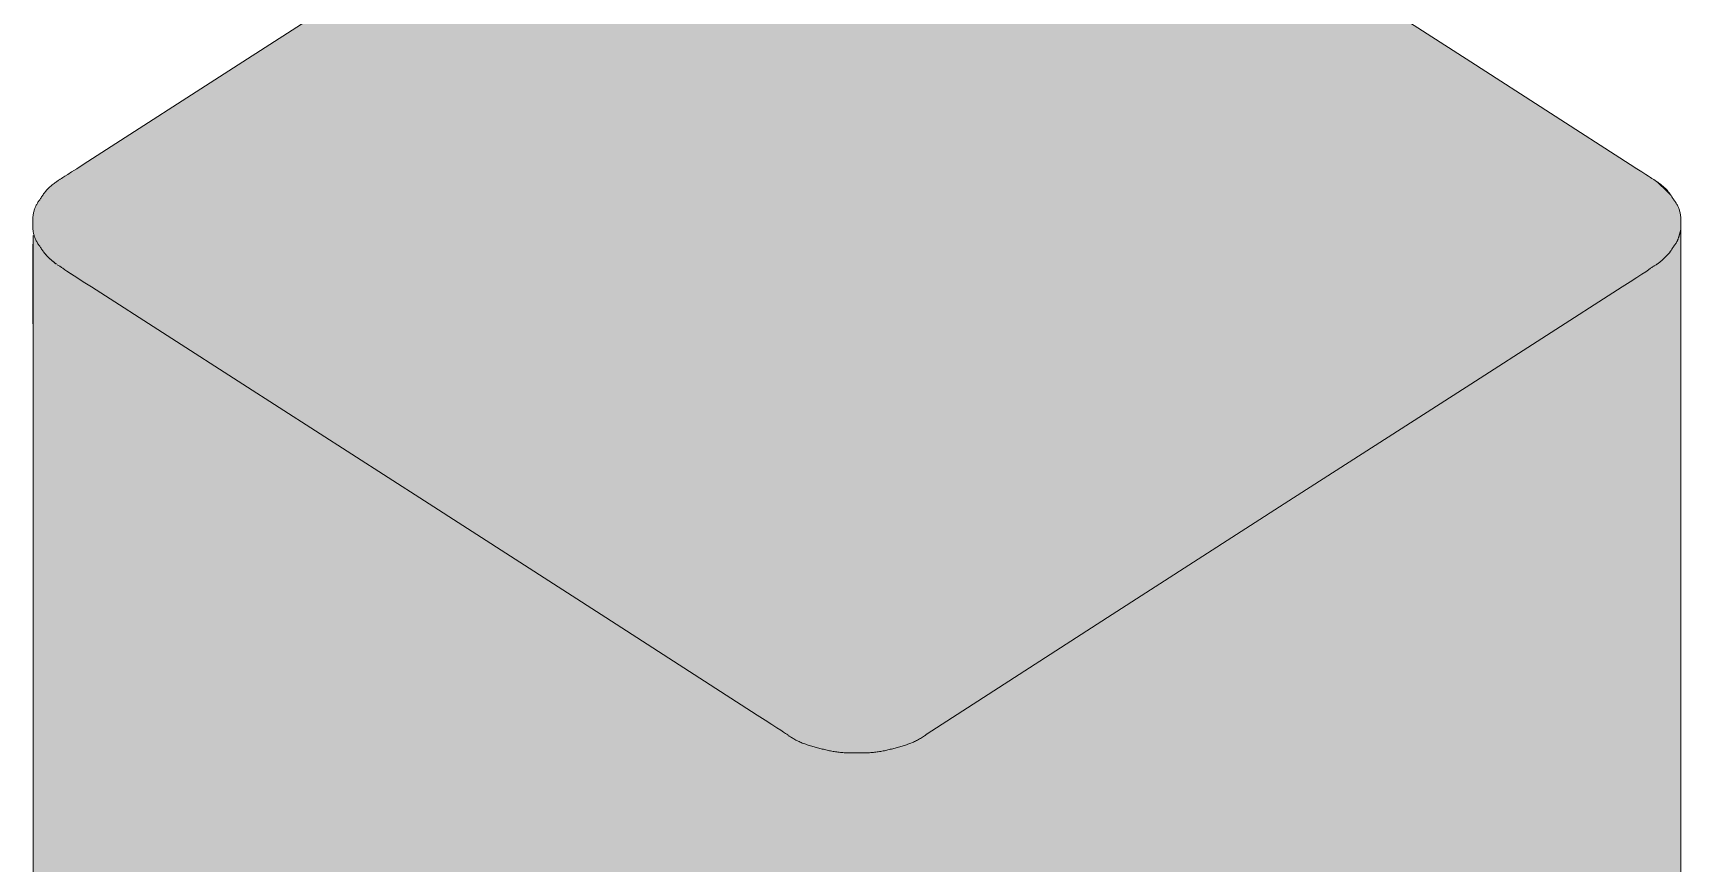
# Model space of a CAD drawing. Units: millimetres at full size, sheet at 1:100. Extents: x -138278 to 134990, y -16593 to 30671.
# Drawn here: x -82037.7 to -81546.3, y 23097.1 to 23344.7 of the extents above; entities that cross this region are included whole.
import ezdxf

# ---------------------------------------------------------------- set-up
doc = ezdxf.new("R2010")
doc.units = ezdxf.units.MM
doc.header["$LTSCALE"] = 100
doc.layers.add('F-0_枠', color=134, linetype='Continuous', lineweight=18)
doc.layers.add('F-8_補助線', color=15, linetype='Continuous')
doc.layers.add('F-9_可能範囲', color=9, linetype='Continuous')

msp = doc.modelspace()

# ---------------------------------------------------------------- linework, layer by layer
at = {"layer": 'F-0_枠'}
for p, q in [((-82037.3, 23284.1), (-82037.3, 23284.3)), ((-82037.3, 23284.1), (-82037.2, 23283.9)), ((-81546.4, 23286.5), (-81546.4, 23286.3)), ((-82030.1, 23275.3), (-82029.9, 23275.2)), ((-82029.9, 23275.2), (-82029.7, 23275.1)), ((-82029.7, 23275.1), (-82029.6, 23275)), ((-82027.3, 23273.5), (-82026.2, 23272.8)), ((-82026.2, 23272.8), (-82024.6, 23271.8)), ((-81554.4, 23275.1), (-81554.6, 23275)), ((-81552.9, 23276.1), (-81552.7, 23276.2)), ((-81771.4, 23135.4), (-81717.3, 23170.3)), ((-81771.5, 23135.3), (-81771.3, 23135.5)), ((-81774.9, 23133.4), (-81774.6, 23133.5)), ((-81774.6, 23133.5), (-81774.3, 23133.7)), ((-81774.3, 23133.7), (-81774, 23133.8)), ((-81772.5, 23134.7), (-81772.8, 23134.5)), ((-81772.2, 23134.9), (-81772.5, 23134.7)), ((-81771.9, 23135.1), (-81772.2, 23134.9))]:
    msp.add_line(p, q, dxfattribs=at)
for points in [[(-82022.7, 23305.5), (-81975.1, 23336.1), (-81866.9, 23405.7)], [(-81717.3, 23405.7), (-81609, 23336.1), (-81561.5, 23305.5), (-81559.5, 23304.2), (-81558, 23303.3), (-81556.8, 23302.5), (-81556, 23302), (-81555.4, 23301.6), (-81555, 23301.3), (-81554.8, 23301.2), (-81554.6, 23301.1), (-81554.4, 23301), (-81554.3, 23300.9), (-81554.1, 23300.8)], [(-82022.7, 23305.5), (-82024.6, 23304.2), (-82026.2, 23303.3), (-82027.3, 23302.5), (-82028.2, 23302), (-82028.8, 23301.6), (-82029.2, 23301.3), (-82029.4, 23301.2), (-82029.6, 23301.1), (-82029.7, 23301), (-82029.9, 23300.9), (-82030.1, 23300.8), (-82030.3, 23300.6), (-82030.5, 23300.5), (-82030.7, 23300.3), (-82030.9, 23300.2), (-82031.2, 23300), (-82031.4, 23299.8), (-82031.7, 23299.6), (-82032, 23299.4), (-82032.2, 23299.2), (-82032.4, 23299), (-82032.7, 23298.8), (-82032.9, 23298.6), (-82033.1, 23298.4)], [(-82033.1, 23298.4), (-82033.3, 23298.2), (-82033.5, 23298), (-82033.7, 23297.8), (-82033.9, 23297.5), (-82034.1, 23297.3), (-82034.2, 23297.1), (-82034.4, 23296.9), (-82034.6, 23296.7), (-82034.7, 23296.4), (-82034.9, 23296.2), (-82035, 23296), (-82035.2, 23295.8), (-82035.3, 23295.5), (-82035.5, 23295.3), (-82035.6, 23295.1), (-82035.7, 23294.9), (-82035.9, 23294.6), (-82036, 23294.4), (-82036.2, 23294.2), (-82036.3, 23293.9), (-82036.4, 23293.7), (-82036.5, 23293.5), (-82036.7, 23293.3), (-82036.8, 23293), (-82036.9, 23292.8), (-82037, 23292.6), (-82037.1, 23292.3), (-82037.2, 23292.1), (-82037.3, 23291.8), (-82037.3, 23291.6), (-82037.4, 23291.4), (-82037.5, 23291.1), (-82037.5, 23290.9), (-82037.6, 23290.6), (-82037.6, 23290.4), (-82037.6, 23290.2), (-82037.7, 23289.9), (-82037.7, 23289.7), (-82037.7, 23289.4)], [(-81554.1, 23300.8), (-81553.9, 23300.6), (-81553.7, 23300.5), (-81553.5, 23300.3), (-81553.2, 23300.2), (-81553, 23300), (-81552.7, 23299.8), (-81552.4, 23299.6), (-81552.2, 23299.4), (-81552, 23299.2), (-81551.7, 23299), (-81551.5, 23298.8), (-81551.3, 23298.6), (-81551, 23298.4), (-81550.8, 23298.2), (-81550.6, 23298), (-81550.4, 23297.8), (-81550.2, 23297.5), (-81550.1, 23297.3), (-81549.9, 23297.1), (-81549.7, 23296.9), (-81549.6, 23296.7), (-81549.4, 23296.4), (-81549.2, 23296.2), (-81549.1, 23296), (-81549, 23295.8), (-81548.8, 23295.5), (-81548.7, 23295.3), (-81548.5, 23295.1), (-81548.4, 23294.9), (-81548.2, 23294.6), (-81548.1, 23294.4), (-81548, 23294.2), (-81547.8, 23293.9), (-81547.7, 23293.7), (-81547.6, 23293.5), (-81547.4, 23293.3), (-81547.3, 23293), (-81547.2, 23292.8), (-81547.1, 23292.6)], [(-81547.1, 23292.6), (-81547, 23292.3), (-81546.9, 23292.1), (-81546.8, 23291.8), (-81546.8, 23291.6), (-81546.7, 23291.4), (-81546.6, 23291.1), (-81546.6, 23290.9), (-81546.5, 23290.6), (-81546.5, 23290.4), (-81546.5, 23290.2), (-81546.4, 23289.9), (-81546.4, 23289.7), (-81546.4, 23289.4), (-81546.4, 23289.2), (-81546.4, 23289), (-81546.4, 23288.7), (-81546.4, 23288.5), (-81546.4, 23288.2), (-81546.4, 23288), (-81546.4, 23287.7), (-81546.4, 23287.5), (-81546.4, 23287.3), (-81546.4, 23287), (-81546.4, 23286.8), (-81546.4, 23286.5)], [(-82037.7, 23289.4), (-82037.7, 23289.2), (-82037.7, 23289), (-82037.7, 23288.7), (-82037.7, 23288.5), (-82037.7, 23288.2), (-82037.7, 23288), (-82037.7, 23287.7), (-82037.7, 23287.5), (-82037.7, 23287.3), (-82037.7, 23287), (-82037.7, 23286.8), (-82037.7, 23286.5), (-82037.7, 23286.3), (-82037.7, 23286.1), (-82037.6, 23285.8), (-82037.6, 23285.6), (-82037.6, 23285.3), (-82037.5, 23285.1), (-82037.5, 23284.9), (-82037.4, 23284.6), (-82037.3, 23284.4), (-82037.3, 23284.1)], [(-81546.4, 23287.9), (-81546.4, 22633.4)], [(-82037.7, 23257.9), (-82037.7, 23265), (-82037.7, 23270.8), (-82037.7, 23275.3), (-82037.7, 23278.6), (-82037.7, 23281), (-82037.6, 23282.6), (-82037.6, 23283.6), (-82037.6, 23284.1)], [(-82037.6, 22548.5), (-82037.6, 23284.3)], [(-82037.2, 23283.9), (-82037.1, 23283.7), (-82037, 23283.4), (-82036.9, 23283.2), (-82036.8, 23283), (-82036.7, 23282.7), (-82036.5, 23282.5), (-82036.4, 23282.3), (-82036.3, 23282), (-82036.2, 23281.8), (-82036, 23281.6), (-82035.9, 23281.4), (-82035.7, 23281.1), (-82035.6, 23280.9), (-82035.5, 23280.7), (-82035.3, 23280.5), (-82035.2, 23280.2), (-82035, 23280), (-82034.9, 23279.8), (-82034.7, 23279.6), (-82034.6, 23279.3)], [(-81547.4, 23282.7), (-81547.6, 23282.5), (-81547.7, 23282.3), (-81547.8, 23282), (-81548, 23281.8), (-81548.1, 23281.6), (-81548.2, 23281.4), (-81548.4, 23281.1), (-81548.5, 23280.9), (-81548.7, 23280.7), (-81548.8, 23280.5), (-81549, 23280.2), (-81549.1, 23280), (-81549.2, 23279.8), (-81549.4, 23279.6), (-81549.6, 23279.3)], [(-81547.4, 23282.7), (-81547.4, 23282.9), (-81547.3, 23283), (-81547.3, 23283.1), (-81547.2, 23283.2), (-81547.2, 23283.3), (-81547.2, 23283.4), (-81547.1, 23283.6), (-81547.1, 23283.7), (-81547, 23283.8), (-81547, 23283.9), (-81547, 23284), (-81546.9, 23284.1), (-81546.9, 23284.3), (-81546.9, 23284.4), (-81546.8, 23284.5), (-81546.8, 23284.6), (-81546.8, 23284.7), (-81546.7, 23284.8), (-81546.7, 23285), (-81546.7, 23285.1), (-81546.6, 23285.2), (-81546.6, 23285.3), (-81546.6, 23285.4), (-81546.5, 23285.5), (-81546.5, 23285.7), (-81546.5, 23285.8)], [(-81546.4, 23286.3), (-81546.4, 23286.1), (-81546.5, 23285.8)], [(-82034.5, 23279.3), (-82034.4, 23279.2), (-82034.4, 23279.1), (-82034.3, 23279), (-82034.2, 23278.9), (-82034.2, 23278.9), (-82034.1, 23278.8), (-82034, 23278.7), (-82034, 23278.6), (-82033.9, 23278.5), (-82033.8, 23278.5), (-82033.7, 23278.4), (-82033.7, 23278.3), (-82033.6, 23278.2), (-82033.5, 23278.1), (-82033.5, 23278.1), (-82033.4, 23278), (-82033.3, 23277.9), (-82033.2, 23277.8), (-82033.1, 23277.8), (-82033.1, 23277.7), (-82033, 23277.6), (-82032.9, 23277.5), (-82032.8, 23277.4), (-82032.7, 23277.4), (-82032.7, 23277.3), (-82032.6, 23277.2), (-82032.5, 23277.2), (-82032.4, 23277.1), (-82032.3, 23277), (-82032.2, 23276.9), (-82032.1, 23276.9), (-82032.1, 23276.8), (-82032, 23276.7), (-82031.9, 23276.6), (-82031.8, 23276.6), (-82031.7, 23276.5), (-82031.6, 23276.4), (-82031.5, 23276.3), (-82031.4, 23276.3)], [(-81552.7, 23276.2), (-81552.6, 23276.3), (-81552.5, 23276.4), (-81552.4, 23276.5), (-81552.3, 23276.6), (-81552.1, 23276.7), (-81552, 23276.8), (-81551.9, 23276.9), (-81551.8, 23277), (-81551.7, 23277.1), (-81551.6, 23277.2), (-81551.5, 23277.3), (-81551.4, 23277.4), (-81551.3, 23277.5), (-81551.2, 23277.6), (-81551.1, 23277.7), (-81550.9, 23277.9), (-81550.8, 23278), (-81550.7, 23278.1), (-81550.6, 23278.2), (-81550.5, 23278.3), (-81550.4, 23278.4), (-81550.3, 23278.5), (-81550.2, 23278.6), (-81550.1, 23278.7), (-81550, 23278.8), (-81549.9, 23278.9), (-81549.8, 23279), (-81549.7, 23279.1), (-81549.6, 23279.2)], [(-82031.4, 23276.3), (-82031.3, 23276.2), (-82031.3, 23276.1), (-82031.2, 23276), (-82031.1, 23276), (-82031, 23275.9), (-82030.9, 23275.8), (-82030.8, 23275.8), (-82030.7, 23275.7)], [(-82030.5, 23275.5), (-82030.3, 23275.4), (-82030.1, 23275.3)], [(-82029.6, 23275), (-82029.4, 23274.9), (-82029.2, 23274.7), (-82028.8, 23274.5), (-82028.2, 23274.1), (-82027.3, 23273.5)], [(-81554.6, 23275), (-81554.8, 23274.9), (-81555, 23274.7), (-81555.4, 23274.5), (-81556, 23274.1), (-81556.8, 23273.5), (-81558, 23272.8), (-81559.5, 23271.8), (-81561.5, 23270.5), (-81563.9, 23269)], [(-81553.5, 23275.7), (-81553.7, 23275.5), (-81553.9, 23275.4), (-81554.1, 23275.3), (-81554.3, 23275.2), (-81554.4, 23275.1)], [(-81553.4, 23275.7), (-81553.3, 23275.8), (-81553.1, 23275.9), (-81553, 23276), (-81552.9, 23276.1)], [(-82024.6, 23271.8), (-82022.7, 23270.5), (-82020.2, 23269)], [(-82022.7, 23270.5), (-82020.2, 23269), (-81975.1, 23239.9), (-81921, 23205.1), (-81866.9, 23170.3), (-81821.8, 23141.2), (-81819.4, 23139.7), (-81817.4, 23138.4), (-81815.9, 23137.4), (-81814.7, 23136.7), (-81813.9, 23136.1), (-81813.3, 23135.7), (-81812.9, 23135.5), (-81812.6, 23135.3), (-81812.5, 23135.2), (-81812.3, 23135.1), (-81812.2, 23135), (-81812, 23134.9), (-81811.8, 23134.8), (-81811.5, 23134.6), (-81811.3, 23134.5), (-81811, 23134.3), (-81810.8, 23134.2), (-81810.5, 23134), (-81810.2, 23133.8), (-81809.9, 23133.7), (-81809.5, 23133.5), (-81809.2, 23133.4), (-81808.9, 23133.2), (-81808.6, 23133.1), (-81808.3, 23132.9), (-81807.9, 23132.8), (-81807.6, 23132.7), (-81807.3, 23132.6), (-81806.9, 23132.4), (-81806.6, 23132.3), (-81806.2, 23132.2), (-81805.9, 23132.1), (-81805.5, 23132), (-81805.2, 23131.9)], [(-81717.3, 23170.3), (-81663.2, 23205.1), (-81609, 23239.9), (-81563.9, 23269), (-81561.5, 23270.5), (-81559.5, 23271.8)], [(-81771.4, 23135.4), (-81771.7, 23135.2), (-81771.9, 23135.1)], [(-81805.2, 23131.9), (-81804.8, 23131.8), (-81804.5, 23131.7), (-81804.1, 23131.6), (-81803.8, 23131.5), (-81803.4, 23131.4), (-81803.1, 23131.3), (-81802.7, 23131.2), (-81802.4, 23131.1), (-81802, 23131.1), (-81801.7, 23131), (-81801.3, 23130.9), (-81800.9, 23130.8), (-81800.6, 23130.7), (-81800.2, 23130.6), (-81799.9, 23130.6), (-81799.5, 23130.5), (-81799.1, 23130.4), (-81798.8, 23130.4), (-81798.4, 23130.3), (-81798, 23130.3), (-81797.7, 23130.2), (-81797.3, 23130.2), (-81796.9, 23130.1), (-81796.5, 23130.1), (-81796.2, 23130.1), (-81795.8, 23130), (-81795.4, 23130), (-81795, 23130), (-81794.7, 23130), (-81794.3, 23130), (-81793.9, 23130), (-81793.5, 23130), (-81793.1, 23130), (-81792.8, 23130), (-81792.4, 23130), (-81792, 23130), (-81791.6, 23130), (-81791.3, 23130), (-81790.9, 23130)], [(-81790.9, 23130), (-81790.5, 23130), (-81790.1, 23130), (-81789.8, 23130), (-81789.4, 23130), (-81789, 23130), (-81788.6, 23130), (-81788.3, 23130), (-81787.9, 23130.1), (-81787.5, 23130.1), (-81787.1, 23130.1), (-81786.8, 23130.2), (-81786.4, 23130.2), (-81786, 23130.3), (-81785.7, 23130.3), (-81785.3, 23130.4), (-81784.9, 23130.4), (-81784.6, 23130.5), (-81784.2, 23130.6), (-81783.8, 23130.6), (-81783.5, 23130.7), (-81783.1, 23130.8), (-81782.8, 23130.9), (-81782.4, 23131), (-81782.1, 23131.1), (-81781.7, 23131.1), (-81781.3, 23131.2), (-81781, 23131.3), (-81780.6, 23131.4), (-81780.3, 23131.5), (-81779.9, 23131.6), (-81779.6, 23131.7), (-81779.2, 23131.8), (-81778.9, 23131.9), (-81778.5, 23132), (-81778.2, 23132.1), (-81777.9, 23132.2), (-81777.5, 23132.3), (-81777.2, 23132.4), (-81776.8, 23132.6)], [(-81776.8, 23132.6), (-81776.5, 23132.7), (-81776.2, 23132.8), (-81775.9, 23132.9), (-81775.5, 23133.1), (-81775.2, 23133.2), (-81774.9, 23133.4)], [(-81772.8, 23134.5), (-81773.1, 23134.3), (-81773.4, 23134.2), (-81773.7, 23134), (-81774, 23133.8), (-81774.3, 23133.7)]]:
    msp.add_lwpolyline(points, dxfattribs=at)
at = {"layer": 'F-8_補助線'}
for points in [[(-82037.6, 22548.5), (-82037.6, 23287.8), (-82037.6, 23286.8)], [(-82037.6, 22548.5), (-82037.6, 23286.8), (-82037.6, 23286.3)], [(-82037.6, 22548.5), (-82037.6, 23286.3), (-82037.5, 23286.1)], [(-82037.6, 22548.5), (-82037.5, 23286.1), (-82037.4, 23285.3)], [(-82037.6, 22548.5), (-82037.4, 23285.3), (-82037.3, 23285.1)], [(-82037.6, 22548.5), (-82037.3, 23285.1), (-82037.3, 23285)], [(-82037.6, 22548.5), (-82037.3, 23285), (-82037.2, 23284.7)], [(-82037.6, 22548.5), (-82037.2, 23284.7), (-82037.2, 23284.5)], [(-82037.6, 22548.5), (-82037.2, 23284.5), (-82037.1, 23284.3)], [(-82037.6, 22548.5), (-82037.1, 23284.3), (-82037, 23284)], [(-82037.6, 22548.5), (-82037, 23284), (-82037, 23283.9)], [(-82037.6, 22548.5), (-82037, 23283.9), (-82036.9, 23283.8)], [(-82037.6, 22548.5), (-82036.9, 23283.8), (-82036.9, 23283.7)], [(-82037.6, 22548.5), (-82036.9, 23283.7), (-82036.8, 23283.4)], [(-82037.6, 22548.5), (-82036.8, 23283.4), (-82036.7, 23283.2)], [(-82037.6, 22548.5), (-82036.7, 23283.2), (-82036.7, 23283.1)], [(-82037.6, 22548.5), (-82036.7, 23283.1), (-82036.6, 23283)], [(-82037.6, 22548.5), (-82036.6, 23283), (-82036.6, 23282.9)], [(-82037.6, 22548.5), (-82036.6, 23282.9), (-82036.5, 23282.7)], [(-82037.6, 22548.5), (-82036.5, 23282.7), (-82036.4, 23282.5)], [(-81546.4, 22615.8), (-81547.4, 23282.5), (-81547.3, 23282.7)], [(-81546.4, 22615.8), (-81547.3, 23282.7), (-81547.2, 23283)], [(-81546.4, 22615.8), (-81547.2, 23283), (-81547.1, 23283.2)], [(-81546.4, 22615.8), (-81547.1, 23283.2), (-81547, 23283.4)], [(-81546.4, 22615.8), (-81547, 23283.4), (-81546.7, 23284.3)], [(-81546.4, 22615.8), (-81546.7, 23284.3), (-81546.6, 23284.6)], [(-81546.6, 23284.6), (-81546.5, 23285.1), (-81546.4, 22615.8)], [(-81546.5, 23285.1), (-81546.4, 23285.6), (-81546.3, 23284.1)], [(-81546.5, 23285.1), (-81546.3, 23284.1), (-81546.4, 22615.8)], [(-82037.6, 22548.5), (-82036.4, 23282.5), (-82036.3, 23282.3)], [(-82037.6, 22548.5), (-82036.3, 23282.3), (-82035.5, 23280.9)], [(-82037.6, 22548.5), (-82035.5, 23280.9), (-82035, 23280.2)], [(-82037.6, 22548.5), (-82035, 23280.2), (-82034.9, 23280)], [(-82037.6, 22548.5), (-82034.9, 23280), (-82034.7, 23279.8)], [(-82037.6, 22548.5), (-82034.7, 23279.8), (-82034.4, 23279.4)], [(-82037.6, 22548.5), (-81549.3, 23279.6), (-81549.1, 23279.8)], [(-81546.4, 22615.8), (-82037.6, 22548.5), (-81549.1, 23279.8)], [(-82037.6, 22548.5), (-81549.4, 23279.4), (-81549.3, 23279.6)], [(-82037.6, 22548.5), (-82034.4, 23279.4), (-82034.3, 23279.2)], [(-82037.6, 22548.5), (-81549.5, 23279.3), (-81549.4, 23279.4)], [(-82037.6, 22548.5), (-81549.5, 23279.2), (-81549.5, 23279.3)], [(-82037.6, 22548.5), (-82034.3, 23279.2), (-82034.2, 23279)], [(-82037.6, 22548.5), (-81549.7, 23279), (-81549.5, 23279.2)], [(-82037.6, 22548.5), (-82034.2, 23279), (-82034.1, 23278.9)], [(-82037.6, 22548.5), (-81549.7, 23278.9), (-81549.7, 23279)], [(-82037.6, 22548.5), (-82034.1, 23278.9), (-82034, 23278.8)], [(-82037.6, 22548.5), (-81549.9, 23278.8), (-81549.7, 23278.9)], [(-82037.6, 22548.5), (-82034, 23278.8), (-82033.7, 23278.5)], [(-82037.6, 22548.5), (-81550, 23278.7), (-81549.9, 23278.8)], [(-82037.6, 22548.5), (-81550.1, 23278.5), (-81550, 23278.7)], [(-82037.6, 22548.5), (-82033.7, 23278.5), (-82033.6, 23278.4)], [(-82037.6, 22548.5), (-81550.3, 23278.3), (-81550.2, 23278.5)], [(-82037.6, 22548.5), (-81550.2, 23278.5), (-81550.1, 23278.5)], [(-82037.6, 22548.5), (-82033.6, 23278.4), (-82033.3, 23278.1)], [(-82037.6, 22548.5), (-81550.5, 23278.1), (-81550.3, 23278.3)], [(-82037.6, 22548.5), (-82033.3, 23278.1), (-82033.1, 23278)], [(-82037.6, 22548.5), (-81550.6, 23278), (-81550.5, 23278.1)], [(-82037.6, 22548.5), (-82033.1, 23278), (-82032.9, 23277.8)], [(-82037.6, 22548.5), (-81550.8, 23277.8), (-81550.6, 23278)], [(-82037.6, 22548.5), (-82032.9, 23277.8), (-82032.5, 23277.3)], [(-82037.6, 22548.5), (-81551, 23277.6), (-81550.8, 23277.8)], [(-82037.6, 22548.5), (-81550.8, 23277.8), (-81550.8, 23277.8)], [(-81546.4, 22615.8), (-81549.1, 23279.8), (-81549, 23280)], [(-81546.4, 22615.8), (-81549, 23280), (-81548.8, 23280.2)], [(-81546.4, 22615.8), (-81548.8, 23280.2), (-81548.7, 23280.5)], [(-81546.4, 22615.8), (-81548.7, 23280.5), (-81548.5, 23280.7)], [(-81546.4, 22615.8), (-81548.5, 23280.7), (-81548.4, 23280.9)], [(-81546.4, 22615.8), (-81548.4, 23280.9), (-81548.2, 23281.1)], [(-81546.4, 22615.8), (-81548.2, 23281.1), (-81548.1, 23281.4)], [(-81546.4, 22615.8), (-81548.1, 23281.4), (-81548, 23281.6)], [(-81546.4, 22615.8), (-81548, 23281.6), (-81547.8, 23281.8)], [(-81546.4, 22615.8), (-81547.8, 23281.8), (-81547.7, 23282.1)], [(-81546.4, 22615.8), (-81547.7, 23282.1), (-81547.6, 23282.3)], [(-81546.4, 22615.8), (-81547.6, 23282.3), (-81547.4, 23282.5)], [(-82037.6, 22548.5), (-81551.1, 23277.5), (-81551, 23277.6)], [(-82037.6, 22548.5), (-81551.2, 23277.4), (-81551.1, 23277.5)], [(-82037.6, 22548.5), (-81551.3, 23277.3), (-81551.2, 23277.4)], [(-82037.6, 22548.5), (-82032.5, 23277.3), (-82032.4, 23277.2)], [(-82037.6, 22548.5), (-81551.4, 23277.2), (-81551.3, 23277.3)], [(-82037.6, 22548.5), (-82032.4, 23277.2), (-82031.9, 23276.8)], [(-82037.6, 22548.5), (-81551.7, 23277), (-81551.4, 23277.2)], [(-82037.6, 22548.5), (-81551.8, 23276.9), (-81551.7, 23277)], [(-82037.6, 22548.5), (-81552.3, 23276.5), (-81551.8, 23276.9)], [(-82037.6, 22548.5), (-82031.9, 23276.8), (-82031.7, 23276.6)], [(-82037.6, 22548.5), (-82031.7, 23276.6), (-82031.6, 23276.5)], [(-82037.6, 22548.5), (-82031.6, 23276.5), (-82031.5, 23276.4)], [(-82037.6, 22548.5), (-81552.5, 23276.3), (-81552.3, 23276.5)], [(-82037.6, 22548.5), (-82031.5, 23276.4), (-82031.2, 23276.2)], [(-82037.6, 22548.5), (-81552.9, 23276), (-81552.5, 23276.3)], [(-82037.6, 22548.5), (-82031.2, 23276.2), (-82031.1, 23276.1)], [(-82037.6, 22548.5), (-82031.1, 23276.1), (-82031, 23276)], [(-82037.6, 22548.5), (-82031, 23276), (-82030.6, 23275.7)], [(-82037.6, 22548.5), (-81553.2, 23275.8), (-81552.9, 23276)], [(-82037.6, 22548.5), (-81553.5, 23275.5), (-81553.2, 23275.8)], [(-82037.6, 22548.5), (-82030.6, 23275.7), (-82030.5, 23275.7)], [(-82037.6, 22548.5), (-82030.5, 23275.7), (-82030.3, 23275.5)], [(-82037.6, 22548.5), (-82030.3, 23275.5), (-82030.1, 23275.4)], [(-82037.6, 22548.5), (-81554.4, 23275), (-81553.5, 23275.5)], [(-82037.6, 22548.5), (-82030.1, 23275.4), (-82029.9, 23275.3)], [(-82037.6, 22548.5), (-82029.9, 23275.3), (-82029.7, 23275.2)], [(-82037.6, 22548.5), (-82029.7, 23275.2), (-82029.4, 23275)], [(-82037.6, 22548.5), (-82029.4, 23275), (-81812.7, 23135.5)], [(-82037.6, 22548.5), (-81561.3, 23270.5), (-81554.4, 23275)], [(-82029.4, 23275), (-82029.2, 23274.9), (-82029, 23274.7)], [(-82029.4, 23275), (-82029, 23274.7), (-82028, 23274.1)], [(-82029.4, 23275), (-82028, 23274.1), (-82027.1, 23273.5)], [(-82029.4, 23275), (-82027.1, 23273.5), (-82026, 23272.8)], [(-82029.4, 23275), (-82026, 23272.8), (-82024.4, 23271.8)], [(-82029.4, 23275), (-82024.4, 23271.8), (-82022.5, 23270.5)], [(-82029.4, 23275), (-82022.5, 23270.5), (-82020, 23269)], [(-82029.4, 23275), (-82020, 23269), (-81974.9, 23239.9)], [(-82029.4, 23275), (-81974.9, 23239.9), (-81920.8, 23205.1)], [(-82029.4, 23275), (-81920.8, 23205.1), (-81866.7, 23170.3)], [(-82029.4, 23275), (-81866.7, 23170.3), (-81812.7, 23135.5)], [(-81561.3, 23270.5), (-81555.8, 23274.1), (-81554.4, 23275)], [(-81561.3, 23270.5), (-81556.7, 23273.5), (-81555.8, 23274.1)], [(-81561.3, 23270.5), (-81557.8, 23272.8), (-81556.7, 23273.5)], [(-82037.6, 22548.5), (-81608.8, 23239.9), (-81561.3, 23270.5)], [(-82037.6, 22548.5), (-81762.2, 23141.2), (-81608.8, 23239.9)], [(-82037.6, 22548.5), (-81764.6, 23139.7), (-81762.2, 23141.2)], [(-82037.6, 22548.5), (-81769.3, 23136.7), (-81764.6, 23139.7)], [(-82037.6, 22548.5), (-81770.1, 23136.1), (-81769.3, 23136.7)], [(-82037.6, 22548.5), (-81770.7, 23135.7), (-81770.1, 23136.1)], [(-82037.6, 22548.5), (-81771.5, 23135.2), (-81770.7, 23135.7)], [(-82037.6, 22548.5), (-81812.7, 23135.5), (-81812, 23135.1)], [(-82037.6, 22548.5), (-81772.7, 23134.5), (-81771.5, 23135.2)], [(-82037.6, 22548.5), (-81812, 23135.1), (-81811.8, 23134.9)], [(-82037.6, 22548.5), (-81811.8, 23134.9), (-81811.5, 23134.7)], [(-82037.6, 22548.5), (-81811.5, 23134.7), (-81811.2, 23134.5)], [(-82037.6, 22548.5), (-81811.2, 23134.5), (-81810.9, 23134.4)], [(-82037.6, 22548.5), (-81775.1, 23133.2), (-81772.7, 23134.5)], [(-82037.6, 22548.5), (-81810.9, 23134.4), (-81810.6, 23134.2)], [(-82037.6, 22548.5), (-81810.6, 23134.2), (-81810.3, 23134)], [(-82037.6, 22548.5), (-81810.3, 23134), (-81810, 23133.8)], [(-82037.6, 22548.5), (-81810, 23133.8), (-81809.7, 23133.7)], [(-82037.6, 22548.5), (-81809.7, 23133.7), (-81809.4, 23133.5)], [(-82037.6, 22548.5), (-81809.4, 23133.5), (-81809.1, 23133.4)], [(-82037.6, 22548.5), (-81809.1, 23133.4), (-81808.8, 23133.2)], [(-82037.6, 22548.5), (-81808.8, 23133.2), (-81808.5, 23133.1)], [(-82037.6, 22548.5), (-81777.4, 23132.3), (-81775.1, 23133.2)], [(-82037.6, 22548.5), (-81808.5, 23133.1), (-81808.1, 23132.9)], [(-82037.6, 22548.5), (-81808.1, 23132.9), (-81807.8, 23132.8)], [(-82037.6, 22548.5), (-81807.8, 23132.8), (-81807.5, 23132.7)], [(-82037.6, 22548.5), (-81807.5, 23132.7), (-81807.1, 23132.6)], [(-82037.6, 22548.5), (-81807.1, 23132.6), (-81806.8, 23132.4)], [(-82037.6, 22548.5), (-81806.8, 23132.4), (-81806.5, 23132.3)], [(-82037.6, 22548.5), (-81806.5, 23132.3), (-81806.1, 23132.2)], [(-82037.6, 22548.5), (-81778.8, 23131.9), (-81777.4, 23132.3)], [(-82037.6, 22548.5), (-81806.1, 23132.2), (-81805.8, 23132.1)], [(-82037.6, 22548.5), (-81805.8, 23132.1), (-81805.4, 23132)], [(-82037.6, 22548.5), (-81805.4, 23132), (-81805.1, 23131.9)], [(-82037.6, 22548.5), (-81805.1, 23131.9), (-81804.7, 23131.8)], [(-82037.6, 22548.5), (-81781.3, 23131.2), (-81778.8, 23131.9)], [(-82037.6, 22548.5), (-81804.7, 23131.8), (-81804.4, 23131.7)], [(-82037.6, 22548.5), (-81804.4, 23131.7), (-81803.3, 23131.4)], [(-82037.6, 22548.5), (-81803.3, 23131.4), (-81803, 23131.3)], [(-82037.6, 22548.5), (-81803, 23131.3), (-81802.3, 23131.1)], [(-82037.6, 22548.5), (-81782.7, 23130.9), (-81781.3, 23131.2)], [(-82037.6, 22548.5), (-81802.3, 23131.1), (-81800.2, 23130.6)], [(-82037.6, 22548.5), (-81784.5, 23130.5), (-81782.7, 23130.9)], [(-82037.6, 22548.5), (-81800.2, 23130.6), (-81799.8, 23130.6)], [(-82037.6, 22548.5), (-81799.8, 23130.6), (-81799.4, 23130.5)], [(-82037.6, 22548.5), (-81799.4, 23130.5), (-81799.1, 23130.4)], [(-82037.6, 22548.5), (-81786.3, 23130.2), (-81784.5, 23130.5)], [(-82037.6, 22548.5), (-81799.1, 23130.4), (-81798, 23130.3)], [(-82037.6, 22548.5), (-81798, 23130.3), (-81797.2, 23130.2)], [(-82037.6, 22548.5), (-81797.2, 23130.2), (-81795.7, 23130)], [(-82037.6, 22548.5), (-81787.8, 23130.1), (-81786.3, 23130.2)], [(-82037.6, 22548.5), (-81789.7, 23130), (-81787.8, 23130.1)], [(-82037.6, 22548.5), (-81795.7, 23130), (-81794.6, 23130)], [(-82037.6, 22548.5), (-81794.6, 23130), (-81793.8, 23130)], [(-82037.6, 22548.5), (-81793.8, 23130), (-81792.7, 23130)], [(-82037.6, 22548.5), (-81792.7, 23130), (-81791.2, 23130)], [(-82037.6, 22548.5), (-81791.2, 23130), (-81789.7, 23130)]]:
    msp.add_solid(points, dxfattribs=at)
at = {"layer": 'F-9_可能範囲'}
for points in [[(-81554.6, 23301.2), (-81803, 23444.6), (-81802.3, 23444.7)], [(-81554.6, 23301.2), (-81802.3, 23444.7), (-81801.6, 23444.9)], [(-81554.6, 23301.2), (-81801.6, 23444.9), (-81801.2, 23445)], [(-81554.6, 23301.2), (-81801.2, 23445), (-81800.5, 23445.2)], [(-81554.6, 23301.2), (-81800.5, 23445.2), (-81799.8, 23445.3)], [(-81554.6, 23301.2), (-81799.8, 23445.3), (-81799.1, 23445.5)], [(-81554.6, 23301.2), (-81799.1, 23445.5), (-81798.3, 23445.6)], [(-81554.6, 23301.2), (-81798.3, 23445.6), (-81797.6, 23445.7)], [(-81554.6, 23301.2), (-81797.6, 23445.7), (-81797.2, 23445.7)], [(-81554.6, 23301.2), (-81797.2, 23445.7), (-81796.5, 23445.8)], [(-81554.6, 23301.2), (-81796.5, 23445.8), (-81796.1, 23445.8)], [(-81554.6, 23301.2), (-81796.1, 23445.8), (-81795.3, 23445.9)], [(-81554.6, 23301.2), (-81795.3, 23445.9), (-81794.6, 23445.9)], [(-81554.6, 23301.2), (-81794.6, 23445.9), (-81794.2, 23445.9)], [(-81554.6, 23301.2), (-81794.2, 23445.9), (-81793.5, 23445.9)], [(-81554.6, 23301.2), (-81793.5, 23445.9), (-81792.7, 23445.9)], [(-81554.6, 23301.2), (-81792.7, 23445.9), (-81792, 23445.9)], [(-81554.6, 23301.2), (-81792, 23445.9), (-81791.6, 23445.9)], [(-81554.6, 23301.2), (-81791.6, 23445.9), (-81790.8, 23445.9)], [(-81554.6, 23301.2), (-81790.8, 23445.9), (-81790.1, 23445.9)], [(-81554.6, 23301.2), (-81790.1, 23445.9), (-81789.7, 23445.9)], [(-81554.6, 23301.2), (-81789.7, 23445.9), (-81789, 23445.9)], [(-81554.6, 23301.2), (-81789, 23445.9), (-81788.2, 23445.8)], [(-81554.6, 23301.2), (-81788.2, 23445.8), (-81787.5, 23445.8)], [(-81554.6, 23301.2), (-81787.5, 23445.8), (-81786.7, 23445.7)], [(-81554.6, 23301.2), (-81786.7, 23445.7), (-81785.6, 23445.6)], [(-81554.6, 23301.2), (-81785.6, 23445.6), (-81784.8, 23445.5)], [(-81554.6, 23301.2), (-81784.8, 23445.5), (-81784.1, 23445.3)], [(-81554.6, 23301.2), (-81784.1, 23445.3), (-81783.4, 23445.2)], [(-81554.6, 23301.2), (-81783.4, 23445.2), (-81782.7, 23445)], [(-81554.6, 23301.2), (-81782.7, 23445), (-81782, 23444.8)], [(-81554.6, 23301.2), (-81782, 23444.8), (-81781.3, 23444.6)], [(-81554.6, 23301.2), (-81814.5, 23439.2), (-81813.1, 23440.2)], [(-81554.6, 23301.2), (-81813.1, 23440.2), (-81812.7, 23440.4)], [(-81554.6, 23301.2), (-81812.7, 23440.4), (-81812.4, 23440.6)], [(-81554.6, 23301.2), (-81812.4, 23440.6), (-81812.1, 23440.8)], [(-81554.6, 23301.2), (-81812.1, 23440.8), (-81811.8, 23441)], [(-81554.6, 23301.2), (-81811.8, 23441), (-81811.6, 23441.1)], [(-81554.6, 23301.2), (-81811.6, 23441.1), (-81811.4, 23441.2)], [(-81554.6, 23301.2), (-81811.4, 23441.2), (-81811.1, 23441.4)], [(-81554.6, 23301.2), (-81811.1, 23441.4), (-81810.9, 23441.6)], [(-81554.6, 23301.2), (-81810.9, 23441.6), (-81810.6, 23441.7)], [(-81554.6, 23301.2), (-81810.6, 23441.7), (-81810.3, 23441.9)], [(-81554.6, 23301.2), (-81810.3, 23441.9), (-81810, 23442)], [(-81554.6, 23301.2), (-81810, 23442), (-81809.7, 23442.2)], [(-81554.6, 23301.2), (-81809.7, 23442.2), (-81809.4, 23442.4)], [(-81554.6, 23301.2), (-81809.4, 23442.4), (-81808.8, 23442.7)], [(-81554.6, 23301.2), (-81808.8, 23442.7), (-81808.1, 23442.9)], [(-81554.6, 23301.2), (-81808.1, 23442.9), (-81807.8, 23443.1)], [(-81554.6, 23301.2), (-81807.8, 23443.1), (-81807.5, 23443.2)], [(-81554.6, 23301.2), (-81807.5, 23443.2), (-81807.1, 23443.3)], [(-81554.6, 23301.2), (-81807.1, 23443.3), (-81806.8, 23443.5)], [(-81554.6, 23301.2), (-81806.8, 23443.5), (-81806.5, 23443.6)], [(-81554.6, 23301.2), (-81806.5, 23443.6), (-81806.1, 23443.7)], [(-81554.6, 23301.2), (-81806.1, 23443.7), (-81805.8, 23443.8)], [(-81554.6, 23301.2), (-81805.8, 23443.8), (-81805.1, 23444)], [(-81554.6, 23301.2), (-81805.1, 23444), (-81804.7, 23444.1)], [(-81554.6, 23301.2), (-81804.7, 23444.1), (-81804.4, 23444.2)], [(-81554.6, 23301.2), (-81804.4, 23444.2), (-81804, 23444.3)], [(-81554.6, 23301.2), (-81804, 23444.3), (-81803.7, 23444.4)], [(-81554.6, 23301.2), (-81803.7, 23444.4), (-81803.3, 23444.5)], [(-81554.6, 23301.2), (-81803.3, 23444.5), (-81803, 23444.6)], [(-81554.6, 23301.2), (-81781.3, 23444.6), (-81780.6, 23444.5)], [(-81554.6, 23301.2), (-81780.6, 23444.5), (-81779.5, 23444.2)], [(-81554.6, 23301.2), (-81779.5, 23444.2), (-81779.1, 23444.1)], [(-81554.6, 23301.2), (-81779.1, 23444.1), (-81778.1, 23443.8)], [(-81554.6, 23301.2), (-81778.1, 23443.8), (-81777.7, 23443.7)], [(-81554.6, 23301.2), (-81777.7, 23443.7), (-81777.1, 23443.5)], [(-81554.6, 23301.2), (-81777.1, 23443.5), (-81776.1, 23443.1)], [(-81554.6, 23301.2), (-81776.1, 23443.1), (-81775.4, 23442.8)], [(-81554.6, 23301.2), (-81775.4, 23442.8), (-81774.8, 23442.5)], [(-81554.6, 23301.2), (-81774.8, 23442.5), (-81773.8, 23442)], [(-81554.6, 23301.2), (-81773.8, 23442), (-81773.2, 23441.7)], [(-81554.6, 23301.2), (-81773.2, 23441.7), (-81772.2, 23441.1)], [(-81554.6, 23301.2), (-81772.2, 23441.1), (-81771.5, 23440.7)], [(-81554.6, 23301.2), (-81771.5, 23440.7), (-81771.1, 23440.4)], [(-81554.6, 23301.2), (-81771.1, 23440.4), (-81770.1, 23439.8)], [(-81554.6, 23301.2), (-81770.1, 23439.8), (-81769.3, 23439.2)], [(-81554.6, 23301.2), (-82024.4, 23304.3), (-81819.2, 23436.2)], [(-81554.6, 23301.2), (-81819.2, 23436.2), (-81817.2, 23437.5)], [(-81554.6, 23301.2), (-81817.2, 23437.5), (-81815.7, 23438.5)], [(-81554.6, 23301.2), (-81815.7, 23438.5), (-81814.5, 23439.2)], [(-81554.6, 23301.2), (-81769.3, 23439.2), (-81768.1, 23438.5)], [(-81554.6, 23301.2), (-81768.1, 23438.5), (-81766.6, 23437.5)], [(-81554.6, 23301.2), (-81766.6, 23437.5), (-81764.6, 23436.2)], [(-81554.6, 23301.2), (-81764.6, 23436.2), (-81762.2, 23434.7)], [(-81554.6, 23301.2), (-81762.2, 23434.7), (-81608.9, 23336.1)], [(-81554.6, 23301.2), (-81608.9, 23336.1), (-81561.3, 23305.5)], [(-81554.6, 23301.2), (-82028, 23302), (-82027.1, 23302.5)], [(-81554.6, 23301.2), (-82027.1, 23302.5), (-82026, 23303.3)], [(-81554.6, 23301.2), (-82026, 23303.3), (-82024.4, 23304.3)], [(-81554.6, 23301.2), (-81561.3, 23305.5), (-81559.3, 23304.3)], [(-81554.6, 23301.2), (-81559.3, 23304.3), (-81557.8, 23303.3)], [(-81554.6, 23301.2), (-81557.8, 23303.3), (-81556.7, 23302.5)], [(-81554.6, 23301.2), (-81556.7, 23302.5), (-81555.8, 23302)], [(-81554.6, 23301.2), (-82037.5, 23285.8), (-82037.6, 23286.3)], [(-81554.6, 23301.2), (-82037.6, 23286.3), (-82037.6, 23286.8)], [(-81554.6, 23301.2), (-82037.6, 23286.8), (-82037.6, 23287)], [(-81554.6, 23301.2), (-82037.6, 23287), (-82037.6, 23287.8)], [(-81554.6, 23301.2), (-82037.6, 23287.8), (-82037.6, 23288)], [(-81554.6, 23301.2), (-82037.6, 23288), (-82037.6, 23288.2)], [(-81554.6, 23301.2), (-82037.6, 23288.2), (-82037.6, 23288.7)], [(-81554.6, 23301.2), (-82037.6, 23288.7), (-82037.6, 23289)], [(-81554.6, 23301.2), (-82037.6, 23289), (-82037.6, 23289.2)], [(-81554.6, 23301.2), (-82037.6, 23289.2), (-82037.6, 23289.4)], [(-81554.6, 23301.2), (-82037.6, 23289.4), (-82037.5, 23289.9)], [(-81554.6, 23301.2), (-82037.4, 23285.3), (-82037.5, 23285.8)], [(-81554.6, 23301.2), (-82037.5, 23289.9), (-82037.5, 23290.4)], [(-81554.6, 23301.2), (-82037.5, 23290.4), (-82037.4, 23290.9)], [(-81554.6, 23301.2), (-82037.3, 23285), (-82037.4, 23285.3)], [(-81554.6, 23301.2), (-82037.4, 23290.9), (-82037.3, 23291.1)], [(-81554.6, 23301.2), (-82037.2, 23284.6), (-82037.3, 23285)], [(-81554.6, 23301.2), (-82037.3, 23291.1), (-82037.3, 23291.4)], [(-81554.6, 23301.2), (-82037.3, 23291.4), (-82037.1, 23291.8)], [(-81554.6, 23301.2), (-82037.1, 23284.4), (-82037.2, 23284.6)], [(-81554.6, 23301.2), (-82036.9, 23283.8), (-82037.1, 23284.1)], [(-81554.6, 23301.2), (-82037.1, 23284.1), (-82037.1, 23284.4)], [(-81554.6, 23301.2), (-82037.1, 23291.8), (-82037.1, 23292.1)], [(-81554.6, 23301.2), (-82037.1, 23292.1), (-82037, 23292.3)], [(-81554.6, 23301.2), (-82037, 23292.3), (-82036.9, 23292.6)], [(-81554.6, 23301.2), (-82036.8, 23283.4), (-82036.9, 23283.8)], [(-81554.6, 23301.2), (-82036.9, 23292.6), (-82036.5, 23293.3)], [(-81554.6, 23301.2), (-82036.7, 23283.2), (-82036.8, 23283.4)], [(-81554.6, 23301.2), (-82036.3, 23282.3), (-82036.7, 23283.2)], [(-81554.6, 23301.2), (-82036.5, 23293.3), (-82036.3, 23293.7)], [(-81554.6, 23301.2), (-82035.6, 23281.1), (-82036.3, 23282.3)], [(-81554.6, 23301.2), (-82036.3, 23293.7), (-82036.2, 23293.9)], [(-81554.6, 23301.2), (-82036.2, 23293.9), (-82036, 23294.2)], [(-81554.6, 23301.2), (-82036, 23294.2), (-82035.9, 23294.4)], [(-81554.6, 23301.2), (-82035.9, 23294.4), (-82035.7, 23294.6)], [(-81554.6, 23301.2), (-82035.7, 23294.6), (-82035.6, 23294.9)], [(-81554.6, 23301.2), (-82035.3, 23280.7), (-82035.6, 23281.1)], [(-81554.6, 23301.2), (-82035.6, 23294.9), (-82035.5, 23295.1)], [(-81554.6, 23301.2), (-82035.5, 23295.1), (-82035.2, 23295.5)], [(-81554.6, 23301.2), (-82034.9, 23280), (-82035.3, 23280.7)], [(-81554.6, 23301.2), (-82035.2, 23295.5), (-82034.9, 23296)], [(-81554.6, 23301.2), (-82034.6, 23279.6), (-82034.9, 23280)], [(-81554.6, 23301.2), (-82034.9, 23296), (-82034.7, 23296.2)], [(-81554.6, 23301.2), (-82034.7, 23296.2), (-82034.6, 23296.4)], [(-81554.6, 23301.2), (-82034.2, 23279), (-82034.6, 23279.6)], [(-81554.6, 23301.2), (-82034.6, 23296.4), (-82034.4, 23296.7)], [(-81554.6, 23301.2), (-82034.4, 23296.7), (-82034.1, 23297.1)], [(-81554.6, 23301.2), (-82033.7, 23278.5), (-82034.2, 23279)], [(-81554.6, 23301.2), (-82034.1, 23297.1), (-82033.9, 23297.3)], [(-81554.6, 23301.2), (-82033.9, 23297.3), (-82033.7, 23297.5)], [(-81554.6, 23301.2), (-82032.8, 23277.6), (-82033.7, 23278.5)], [(-81554.6, 23301.2), (-82033.7, 23297.5), (-82033.4, 23298)], [(-81554.6, 23301.2), (-82033.4, 23298), (-82033.2, 23298.2)], [(-81554.6, 23301.2), (-82033.2, 23298.2), (-82032.9, 23298.4)], [(-81554.6, 23301.2), (-82032.9, 23298.4), (-82032.5, 23298.8)], [(-81554.6, 23301.2), (-82032.5, 23277.3), (-82032.8, 23277.6)], [(-81554.6, 23301.2), (-82031.7, 23276.6), (-82032.5, 23277.3)], [(-81554.6, 23301.2), (-82032.5, 23298.8), (-82032, 23299.2)], [(-81554.6, 23301.2), (-82032, 23299.2), (-82031.8, 23299.4)], [(-81554.6, 23301.2), (-82031.8, 23299.4), (-82031.5, 23299.6)], [(-81554.6, 23301.2), (-82031.4, 23276.3), (-82031.7, 23276.6)], [(-81554.6, 23301.2), (-82031.5, 23299.6), (-82031.3, 23299.8)], [(-81554.6, 23301.2), (-82030.7, 23275.8), (-82031.4, 23276.3)], [(-81554.6, 23301.2), (-82031.3, 23299.8), (-82030.8, 23300.2)], [(-81554.6, 23301.2), (-82030.8, 23300.2), (-82030.3, 23300.5)], [(-81554.6, 23301.2), (-82030.5, 23275.7), (-82030.7, 23275.8)], [(-81554.6, 23301.2), (-82029.9, 23275.3), (-82030.5, 23275.7)], [(-81554.6, 23301.2), (-82030.3, 23300.5), (-82029.9, 23300.8)], [(-81554.6, 23301.2), (-82029.9, 23300.8), (-82029, 23301.3)], [(-81554.6, 23301.2), (-82029.4, 23275), (-82029.9, 23275.3)], [(-81554.6, 23301.2), (-82029, 23274.7), (-82029.4, 23275)], [(-81554.6, 23301.2), (-82029, 23301.3), (-82028.6, 23301.6)], [(-81554.6, 23301.2), (-82028, 23274.1), (-82029, 23274.7)], [(-81554.6, 23301.2), (-82028.6, 23301.6), (-82028, 23302)], [(-81554.6, 23301.2), (-82027.1, 23273.5), (-82028, 23274.1)], [(-81554.6, 23301.2), (-82026, 23272.8), (-82027.1, 23273.5)], [(-81554.6, 23301.2), (-82024.4, 23271.8), (-82026, 23272.8)], [(-81554.6, 23301.2), (-82022.5, 23270.5), (-82024.4, 23271.8)], [(-81554.6, 23301.2), (-82020, 23269), (-82022.5, 23270.5)], [(-81554.6, 23301.2), (-81812.7, 23135.5), (-82020, 23269)], [(-81554.6, 23301.2), (-81812.4, 23135.3), (-81812.7, 23135.5)], [(-81554.6, 23301.2), (-81812.3, 23135.2), (-81812.4, 23135.3)], [(-81554.6, 23301.2), (-81811.8, 23134.9), (-81812.3, 23135.2)], [(-81554.6, 23301.2), (-81811.2, 23134.5), (-81811.8, 23134.9)], [(-81554.6, 23301.2), (-81810.9, 23134.4), (-81811.2, 23134.5)], [(-81554.6, 23301.2), (-81810.3, 23134), (-81810.9, 23134.4)], [(-81554.6, 23301.2), (-81810, 23133.8), (-81810.3, 23134)], [(-81554.6, 23301.2), (-81809.7, 23133.7), (-81810, 23133.8)], [(-81554.6, 23301.2), (-81809.1, 23133.4), (-81809.7, 23133.7)], [(-81554.6, 23301.2), (-81808.5, 23133.1), (-81809.1, 23133.4)], [(-81554.6, 23301.2), (-81808.1, 23132.9), (-81808.5, 23133.1)], [(-81554.6, 23301.2), (-81807.8, 23132.8), (-81808.1, 23132.9)], [(-81554.6, 23301.2), (-81807.5, 23132.7), (-81807.8, 23132.8)], [(-81554.6, 23301.2), (-81806.8, 23132.4), (-81807.5, 23132.7)], [(-81554.6, 23301.2), (-81806.5, 23132.3), (-81806.8, 23132.4)], [(-81554.6, 23301.2), (-81805.8, 23132.1), (-81806.5, 23132.3)], [(-81554.6, 23301.2), (-81805.1, 23131.9), (-81805.8, 23132.1)], [(-81554.6, 23301.2), (-81804.7, 23131.8), (-81805.1, 23131.9)], [(-81554.6, 23301.2), (-81804.4, 23131.7), (-81804.7, 23131.8)], [(-81554.6, 23301.2), (-81804, 23131.6), (-81804.4, 23131.7)], [(-81554.6, 23301.2), (-81803.7, 23131.5), (-81804, 23131.6)], [(-81554.6, 23301.2), (-81803.3, 23131.4), (-81803.7, 23131.5)], [(-81554.6, 23301.2), (-81802.6, 23131.2), (-81803.3, 23131.4)], [(-81554.6, 23301.2), (-81802.3, 23131.1), (-81802.6, 23131.2)], [(-81554.6, 23301.2), (-81801.6, 23131), (-81802.3, 23131.1)], [(-81554.6, 23301.2), (-81800.9, 23130.8), (-81801.6, 23131)], [(-81554.6, 23301.2), (-81800.5, 23130.7), (-81800.9, 23130.8)], [(-81554.6, 23301.2), (-81800.2, 23130.6), (-81800.5, 23130.7)], [(-81554.6, 23301.2), (-81799.8, 23130.6), (-81800.2, 23130.6)], [(-81554.6, 23301.2), (-81799.1, 23130.4), (-81799.8, 23130.6)], [(-81554.6, 23301.2), (-81798.7, 23130.4), (-81799.1, 23130.4)], [(-81554.6, 23301.2), (-81798, 23130.3), (-81798.7, 23130.4)], [(-81554.6, 23301.2), (-81797.2, 23130.2), (-81798, 23130.3)], [(-81554.6, 23301.2), (-81796.8, 23130.1), (-81797.2, 23130.2)], [(-81554.6, 23301.2), (-81796.5, 23130.1), (-81796.8, 23130.1)], [(-81554.6, 23301.2), (-81796.1, 23130.1), (-81796.5, 23130.1)], [(-81554.6, 23301.2), (-81795.7, 23130), (-81796.1, 23130.1)], [(-81554.6, 23301.2), (-81795, 23130), (-81795.7, 23130)], [(-81554.6, 23301.2), (-81794.2, 23130), (-81795, 23130)], [(-81554.6, 23301.2), (-81793.8, 23130), (-81794.2, 23130)], [(-81554.6, 23301.2), (-81793.1, 23130), (-81793.8, 23130)], [(-81554.6, 23301.2), (-81792.7, 23130), (-81793.1, 23130)], [(-81554.6, 23301.2), (-81792, 23130), (-81792.7, 23130)], [(-81554.6, 23301.2), (-81791.2, 23130), (-81792, 23130)], [(-81554.6, 23301.2), (-81790.8, 23130), (-81791.2, 23130)], [(-81554.6, 23301.2), (-81789.7, 23130), (-81790.8, 23130)], [(-81554.6, 23301.2), (-81789, 23130), (-81789.7, 23130)], [(-81554.6, 23301.2), (-81788.2, 23130), (-81789, 23130)], [(-81554.6, 23301.2), (-81787.8, 23130.1), (-81788.2, 23130)], [(-81554.6, 23301.2), (-81787.1, 23130.1), (-81787.8, 23130.1)], [(-81554.6, 23301.2), (-81786.7, 23130.2), (-81787.1, 23130.1)], [(-81554.6, 23301.2), (-81786.3, 23130.2), (-81786.7, 23130.2)], [(-81554.6, 23301.2), (-81786, 23130.3), (-81786.3, 23130.2)], [(-81554.6, 23301.2), (-81785.2, 23130.4), (-81786, 23130.3)], [(-81554.6, 23301.2), (-81784.8, 23130.4), (-81785.2, 23130.4)], [(-81554.6, 23301.2), (-81784.1, 23130.6), (-81784.8, 23130.4)], [(-81554.6, 23301.2), (-81783.8, 23130.6), (-81784.1, 23130.6)], [(-81554.6, 23301.2), (-81782.7, 23130.9), (-81783.8, 23130.6)], [(-81554.6, 23301.2), (-81782.3, 23131), (-81782.7, 23130.9)], [(-81554.6, 23301.2), (-81781.6, 23131.1), (-81782.3, 23131)], [(-81554.6, 23301.2), (-81781.3, 23131.2), (-81781.6, 23131.1)], [(-81554.6, 23301.2), (-81780.6, 23131.4), (-81781.3, 23131.2)], [(-81554.6, 23301.2), (-81780.2, 23131.5), (-81780.6, 23131.4)], [(-81554.6, 23301.2), (-81779.8, 23131.6), (-81780.2, 23131.5)], [(-81554.6, 23301.2), (-81779.1, 23131.8), (-81779.8, 23131.6)], [(-81554.6, 23301.2), (-81778.8, 23131.9), (-81779.1, 23131.8)], [(-81554.6, 23301.2), (-81778.1, 23132.1), (-81778.8, 23131.9)], [(-81554.6, 23301.2), (-81777.7, 23132.2), (-81778.1, 23132.1)], [(-81554.6, 23301.2), (-81777.1, 23132.4), (-81777.7, 23132.2)], [(-81554.6, 23301.2), (-81776.7, 23132.6), (-81777.1, 23132.4)], [(-81554.6, 23301.2), (-81776.1, 23132.8), (-81776.7, 23132.6)], [(-81554.6, 23301.2), (-81775.7, 23132.9), (-81776.1, 23132.8)], [(-81554.6, 23301.2), (-81775.1, 23133.2), (-81775.7, 23132.9)], [(-81554.6, 23301.2), (-81774.8, 23133.4), (-81775.1, 23133.2)], [(-81554.6, 23301.2), (-81774.1, 23133.7), (-81774.8, 23133.4)], [(-81554.6, 23301.2), (-81773.5, 23134), (-81774.1, 23133.7)], [(-81554.6, 23301.2), (-81773.2, 23134.2), (-81773.5, 23134)], [(-81554.6, 23301.2), (-81772.7, 23134.5), (-81773.2, 23134.2)], [(-81554.6, 23301.2), (-81772.2, 23134.8), (-81772.7, 23134.5)], [(-81554.6, 23301.2), (-81771.8, 23135), (-81772.2, 23134.8)], [(-81554.6, 23301.2), (-81771.5, 23135.2), (-81771.8, 23135)], [(-81554.6, 23301.2), (-81771.1, 23135.5), (-81771.5, 23135.2)], [(-81554.6, 23301.2), (-81770.7, 23135.7), (-81771.1, 23135.5)], [(-81554.6, 23301.2), (-81770.1, 23136.1), (-81770.7, 23135.7)], [(-81554.6, 23301.2), (-81769.3, 23136.7), (-81770.1, 23136.1)], [(-81554.6, 23301.2), (-81768.1, 23137.4), (-81769.3, 23136.7)], [(-81554.6, 23301.2), (-81766.6, 23138.4), (-81768.1, 23137.4)], [(-81554.6, 23301.2), (-81764.6, 23139.7), (-81766.6, 23138.4)], [(-81554.6, 23301.2), (-81762.2, 23141.2), (-81764.6, 23139.7)], [(-81554.6, 23301.2), (-81563.8, 23269), (-81762.2, 23141.2)], [(-81554.6, 23301.2), (-81561.3, 23270.5), (-81563.8, 23269)], [(-81554.6, 23301.2), (-81559.4, 23271.8), (-81561.3, 23270.5)], [(-81554.6, 23301.2), (-81561.3, 23270.5), (-81561.3, 23270.5)], [(-81554.6, 23301.2), (-81559.3, 23271.8), (-81559.4, 23271.8)], [(-81554.6, 23301.2), (-81557.8, 23272.8), (-81559.3, 23271.8)], [(-81554.6, 23301.2), (-81556.7, 23273.5), (-81557.8, 23272.8)], [(-81554.6, 23301.2), (-81555.8, 23274.1), (-81556.7, 23273.5)], [(-81554.6, 23301.2), (-81555.8, 23302), (-81555.2, 23301.6)], [(-81554.6, 23301.2), (-81555.2, 23274.5), (-81555.8, 23274.1)], [(-81554.6, 23301.2), (-81554.6, 23274.9), (-81555.2, 23274.5)], [(-81554.6, 23301.2), (-81554.3, 23301), (-81554.1, 23300.9)], [(-81554.6, 23301.2), (-81554.1, 23300.9), (-81553.7, 23300.6)], [(-81554.6, 23301.2), (-81553.7, 23300.6), (-81553.5, 23300.5)], [(-81554.6, 23301.2), (-81553.5, 23300.5), (-81553.3, 23300.3)], [(-81554.6, 23301.2), (-81553.3, 23300.3), (-81553, 23300.2)], [(-81554.6, 23301.2), (-81553, 23300.2), (-81552.8, 23300)], [(-81554.6, 23301.2), (-81552.8, 23300), (-81552.5, 23299.8)], [(-81554.6, 23301.2), (-81552.5, 23299.8), (-81552.3, 23299.6)], [(-81554.6, 23301.2), (-81552.3, 23299.6), (-81551.8, 23299.2)], [(-81554.6, 23301.2), (-81551.8, 23299.2), (-81551.5, 23299)], [(-81554.6, 23301.2), (-81551.5, 23299), (-81551.3, 23298.8)], [(-81554.6, 23301.2), (-81551.3, 23298.8), (-81551.1, 23298.6)], [(-81554.6, 23301.2), (-81551.1, 23298.6), (-81550.7, 23298.2)], [(-81554.6, 23301.2), (-81550.7, 23298.2), (-81550.5, 23298)], [(-81554.6, 23301.2), (-81550.5, 23298), (-81550.3, 23297.8)], [(-81554.6, 23301.2), (-81550.3, 23297.8), (-81549.9, 23297.3)], [(-81554.6, 23301.2), (-81549.9, 23297.3), (-81549.7, 23297.1)], [(-81554.6, 23301.2), (-81549.7, 23297.1), (-81549.4, 23296.7)], [(-81554.6, 23301.2), (-81549.4, 23296.7), (-81549.3, 23296.4)], [(-81554.6, 23301.2), (-81549.3, 23296.4), (-81549, 23296)], [(-81554.6, 23301.2), (-81549, 23296), (-81548.8, 23295.8)], [(-81554.6, 23301.2), (-81548.8, 23295.8), (-81548.7, 23295.5)], [(-81554.6, 23301.2), (-81548.7, 23295.5), (-81548.5, 23295.3)], [(-81554.6, 23301.2), (-81548.5, 23295.3), (-81548.2, 23294.9)], [(-81554.6, 23301.2), (-81548.2, 23294.9), (-81548.1, 23294.6)], [(-81554.6, 23301.2), (-81548.1, 23294.6), (-81548, 23294.4)], [(-81554.6, 23301.2), (-81548, 23294.4), (-81547.7, 23293.9)], [(-81554.6, 23301.2), (-81547.7, 23293.9), (-81547.6, 23293.7)], [(-81554.6, 23301.2), (-81547.6, 23293.7), (-81547.4, 23293.5)], [(-81554.6, 23301.2), (-81547.4, 23293.5), (-81547.3, 23293.3)], [(-81554.6, 23301.2), (-81547.3, 23293.3), (-81547.2, 23293)], [(-81554.6, 23301.2), (-81547.2, 23293), (-81547.1, 23292.8)], [(-81554.6, 23301.2), (-81547.1, 23292.8), (-81546.9, 23292.3)], [(-81554.6, 23301.2), (-81546.9, 23292.3), (-81546.8, 23292.1)], [(-81554.6, 23301.2), (-81546.8, 23292.1), (-81546.7, 23291.8)], [(-81554.6, 23301.2), (-81546.7, 23291.8), (-81546.6, 23291.4)], [(-81554.6, 23301.2), (-81546.6, 23291.4), (-81546.5, 23291.1)], [(-81554.6, 23301.2), (-81546.5, 23291.1), (-81546.4, 23290.6)], [(-81554.6, 23301.2), (-81546.4, 23290.6), (-81546.3, 23290.2)], [(-81554.6, 23301.2), (-81546.3, 23290.2), (-81546.3, 23289.7)], [(-81554.6, 23301.2), (-81546.3, 23289.7), (-81546.3, 23289.2)], [(-81554.6, 23301.2), (-81546.3, 23289.2), (-81546.3, 23289)], [(-81554.6, 23301.2), (-81546.3, 23289), (-81546.3, 23288.5)], [(-81554.6, 23301.2), (-81546.3, 23288.5), (-81546.3, 23288.2)], [(-81554.6, 23301.2), (-81546.3, 23288.2), (-81546.3, 23287.8)], [(-81554.6, 23301.2), (-81546.3, 23287.8), (-81546.3, 23287)], [(-81554.6, 23301.2), (-81546.3, 23287), (-81546.3, 23286.5)], [(-81554.6, 23301.2), (-81546.3, 23286.5), (-81546.3, 23286.3)], [(-81554.6, 23301.2), (-81546.3, 23286.3), (-81546.3, 23285.8)], [(-81554.6, 23301.2), (-81546.3, 23285.8), (-81546.4, 23285.3)], [(-81554.6, 23301.2), (-81546.4, 23285.3), (-81546.5, 23285.1)], [(-81554.6, 23301.2), (-81546.5, 23285.1), (-81546.6, 23284.6)], [(-81554.6, 23301.2), (-81546.6, 23284.6), (-81546.6, 23284.4)], [(-81554.6, 23301.2), (-81546.6, 23284.4), (-81546.9, 23283.7)], [(-81554.6, 23301.2), (-81546.9, 23283.7), (-81547, 23283.4)], [(-81554.6, 23301.2), (-81547, 23283.4), (-81547.2, 23283)], [(-81554.6, 23301.2), (-81547.2, 23283), (-81547.3, 23282.7)], [(-81554.6, 23301.2), (-81547.3, 23282.7), (-81547.6, 23282.3)], [(-81554.6, 23301.2), (-81547.6, 23282.3), (-81547.7, 23282.1)], [(-81554.6, 23301.2), (-81547.7, 23282.1), (-81547.8, 23281.8)], [(-81554.6, 23301.2), (-81547.8, 23281.8), (-81548, 23281.6)], [(-81554.6, 23301.2), (-81548, 23281.6), (-81548.2, 23281.1)], [(-81554.6, 23301.2), (-81548.2, 23281.1), (-81548.4, 23280.9)], [(-81554.6, 23301.2), (-81548.4, 23280.9), (-81548.5, 23280.7)], [(-81554.6, 23301.2), (-81548.5, 23280.7), (-81548.7, 23280.5)], [(-81554.6, 23301.2), (-81548.7, 23280.5), (-81548.8, 23280.2)], [(-81554.6, 23301.2), (-81548.8, 23280.2), (-81549, 23280)], [(-81554.6, 23301.2), (-81549, 23280), (-81549.1, 23279.8)], [(-81554.6, 23301.2), (-81549.1, 23279.8), (-81549.3, 23279.6)], [(-81554.6, 23301.2), (-81549.3, 23279.6), (-81549.4, 23279.4)], [(-81554.6, 23301.2), (-81549.4, 23279.4), (-81549.5, 23279.3)], [(-81554.6, 23301.2), (-81549.5, 23279.3), (-81549.5, 23279.2)], [(-81554.6, 23301.2), (-81549.5, 23279.2), (-81549.6, 23279.1)], [(-81554.6, 23301.2), (-81549.6, 23279.1), (-81549.7, 23279)], [(-81554.6, 23301.2), (-81549.7, 23279), (-81549.7, 23278.9)], [(-81554.6, 23301.2), (-81549.7, 23278.9), (-81549.8, 23278.9)], [(-81554.6, 23301.2), (-81549.8, 23278.9), (-81549.9, 23278.8)], [(-81554.6, 23301.2), (-81549.9, 23278.8), (-81550, 23278.7)], [(-81554.6, 23301.2), (-81550, 23278.7), (-81550, 23278.6)], [(-81554.6, 23301.2), (-81550, 23278.6), (-81550.1, 23278.5)], [(-81554.6, 23301.2), (-81550.1, 23278.5), (-81550.2, 23278.5)], [(-81554.6, 23301.2), (-81550.2, 23278.5), (-81550.2, 23278.4)], [(-81554.6, 23301.2), (-81550.2, 23278.4), (-81550.3, 23278.3)], [(-81554.6, 23301.2), (-81550.3, 23278.3), (-81550.4, 23278.2)], [(-81554.6, 23301.2), (-81550.4, 23278.2), (-81550.5, 23278.1)], [(-81554.6, 23301.2), (-81550.5, 23278.1), (-81550.5, 23278.1)], [(-81554.6, 23301.2), (-81550.5, 23278.1), (-81550.6, 23278)], [(-81554.6, 23301.2), (-81550.6, 23278), (-81550.7, 23277.9)], [(-81554.6, 23301.2), (-81550.7, 23277.9), (-81550.8, 23277.8)], [(-81554.6, 23301.2), (-81550.8, 23277.8), (-81550.8, 23277.8)], [(-81554.6, 23301.2), (-81550.8, 23277.8), (-81550.9, 23277.7)], [(-81554.6, 23301.2), (-81550.9, 23277.7), (-81551, 23277.6)], [(-81554.6, 23301.2), (-81551, 23277.6), (-81551.1, 23277.5)], [(-81554.6, 23301.2), (-81551.1, 23277.5), (-81551.2, 23277.5)], [(-81554.6, 23301.2), (-81551.2, 23277.5), (-81551.2, 23277.4)], [(-81554.6, 23301.2), (-81551.2, 23277.4), (-81551.3, 23277.3)], [(-81554.6, 23301.2), (-81551.3, 23277.3), (-81551.4, 23277.2)], [(-81554.6, 23301.2), (-81551.4, 23277.2), (-81551.5, 23277.2)], [(-81554.6, 23301.2), (-81551.5, 23277.2), (-81551.6, 23277.1)], [(-81554.6, 23301.2), (-81551.6, 23277.1), (-81551.7, 23277)], [(-81554.6, 23301.2), (-81551.7, 23277), (-81551.8, 23276.9)], [(-81554.6, 23301.2), (-81551.8, 23276.9), (-81551.8, 23276.9)], [(-81554.6, 23301.2), (-81551.8, 23276.9), (-81551.9, 23276.8)], [(-81554.6, 23301.2), (-81551.9, 23276.8), (-81552, 23276.7)], [(-81554.6, 23301.2), (-81552, 23276.7), (-81552.1, 23276.6)], [(-81554.6, 23301.2), (-81552.1, 23276.6), (-81552.2, 23276.6)], [(-81554.6, 23301.2), (-81552.2, 23276.6), (-81552.3, 23276.5)], [(-81554.6, 23301.2), (-81552.3, 23276.5), (-81552.4, 23276.4)], [(-81554.6, 23301.2), (-81552.4, 23276.4), (-81552.5, 23276.3)], [(-81554.6, 23301.2), (-81552.5, 23276.3), (-81552.5, 23276.3)], [(-81554.6, 23301.2), (-81552.5, 23276.3), (-81552.6, 23276.2)], [(-81554.6, 23301.2), (-81552.6, 23276.2), (-81552.8, 23276.1)], [(-81554.6, 23301.2), (-81552.8, 23276.1), (-81552.9, 23276)], [(-81554.6, 23301.2), (-81552.9, 23276), (-81553, 23275.9)], [(-81554.6, 23301.2), (-81553, 23275.9), (-81553.1, 23275.8)], [(-81554.6, 23301.2), (-81553.1, 23275.8), (-81553.3, 23275.7)], [(-81554.6, 23301.2), (-81553.3, 23275.7), (-81553.5, 23275.5)], [(-81554.6, 23301.2), (-81553.5, 23275.5), (-81553.9, 23275.3)], [(-81554.6, 23301.2), (-81553.9, 23275.3), (-81554.3, 23275.1)], [(-81554.6, 23301.2), (-81554.3, 23275.1), (-81554.4, 23275)], [(-81554.6, 23301.2), (-81554.4, 23275), (-81554.6, 23274.9)]]:
    msp.add_solid(points, dxfattribs=at)

doc.saveas('drawing.dxf')
